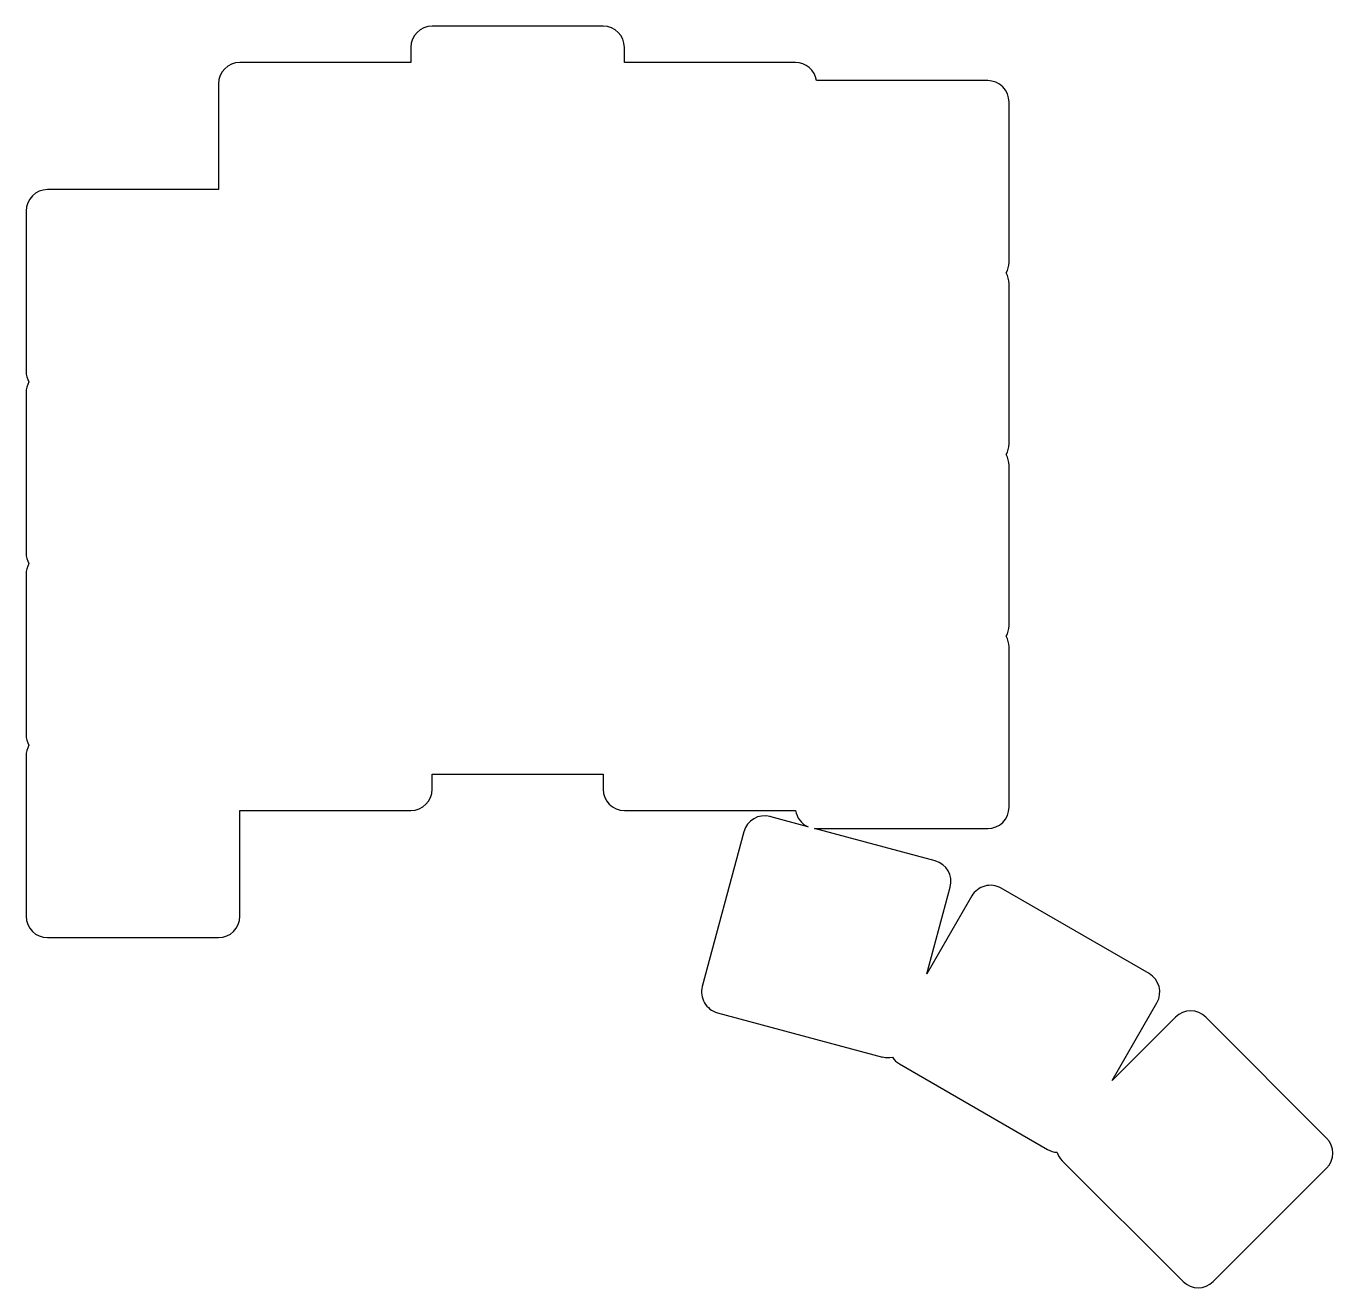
# Model space of a CAD drawing. Header units: millimetres. Extents: x -10 to 112, y -42 to 76.
import ezdxf

# ---------------------------------------------------------------- set-up
doc = ezdxf.new("R2010")
doc.units = ezdxf.units.MM

msp = doc.modelspace()

# ---------------------------------------------------------------- linework, layer by layer
for p, q in [((44, 75.8), (28, 75.8)), ((26, 73.8), (26, 72.4)), ((46, 72.4), (46, 73.8)), ((26, 72.4), (10, 72.4)), ((62, 72.4), (46, 72.4)), ((8, 70.4), (8, 60.5)), ((80, 70.7), (64, 70.7)), ((82, 53.7), (82, 68.7)), ((8, 60.5), (-8, 60.5)), ((-10, 58.5), (-10, 43.5)), ((82, 36.7), (82, 51.7)), ((-10, 41.5), (-10, 26.5)), ((82, 19.7), (82, 34.7)), ((-10, 24.5), (-10, 9.5)), ((82, 2.7), (82, 17.7)), ((-10, 7.5), (-10, -7.5)), ((28, 4.4), (28, 5.8)), ((28, 5.8), (44, 5.8)), ((44, 5.8), (44, 4.4)), ((10, -7.5), (10, 2.4)), ((10, 2.4), (26, 2.4)), ((46, 2.4), (62, 2.4)), ((63.18, 0.87), (59.62, 1.83)), ((57.18, 0.41), (53.29, -14.08)), ((75.08, -2.31), (63.79, 0.71)), ((64, 0.7), (80, 0.7)), ((74.32, -12.88), (76.49, -4.76)), ((95.11, -12.87), (81.25, -4.87)), ((78.52, -5.6), (74.32, -12.88)), ((-8, -9.5), (8, -9.5)), ((91.64, -22.88), (95.84, -15.6)), ((54.71, -16.52), (70.16, -20.67)), ((97.58, -16.94), (91.64, -22.88)), ((111.72, -28.25), (100.41, -16.94)), ((71.75, -21.32), (85.61, -29.32)), ((86.98, -30.37), (98.29, -41.69)), ((101.12, -41.69), (111.72, -31.08))]:
    msp.add_line(p, q)
for centre, start, end in [((28, 73.8), 90, 180), ((44, 73.8), 0, 90), ((10, 70.4), 90, 180), ((62, 70.4), 8.6232, 90), ((64, 68.7), 90, 90.6477), ((80, 68.7), 0, 90), ((-8, 58.5), 90, 180), ((80, 53.7), 330, 360), ((80, 51.7), 0, 30), ((-8, 43.5), 180, 210), ((-8, 41.5), 150, 180), ((80, 36.7), 330, 360), ((80, 34.7), 0, 30), ((-8, 26.5), 180, 210), ((-8, 24.5), 150, 180), ((80, 19.7), 330, 360), ((80, 17.7), 0, 30), ((-8, 9.5), 180, 210), ((-8, 7.5), 150, 180), ((26, 4.4), 270, 360), ((46, 4.4), 180, 270), ((80, 2.7), 270, 360), ((59.11, -0.1), 75, 165), ((62, 4.4), 270, 270.6477), ((64, 2.7), 188.6232, 245.905), ((64, 2.7), 264.095, 270), ((74.56, -4.25), 345, 75), ((80.25, -6.6), 60, 150), ((-8, -7.5), 180, 270), ((8, -7.5), 270, 360), ((94.11, -14.6), 330, 60), ((55.22, -14.59), 165, 255), ((99, -18.35), 45, 135), ((70.68, -18.73), 255, 281.624), ((72.75, -19.59), 213.376, 240), ((86.61, -27.59), 240, 266.624), ((110.31, -29.67), 315, 45), ((88.39, -28.96), 198.376, 225), ((99.7, -40.27), 225, 315)]:
    msp.add_arc(centre, 2, start, end)

doc.saveas('drawing.dxf')
